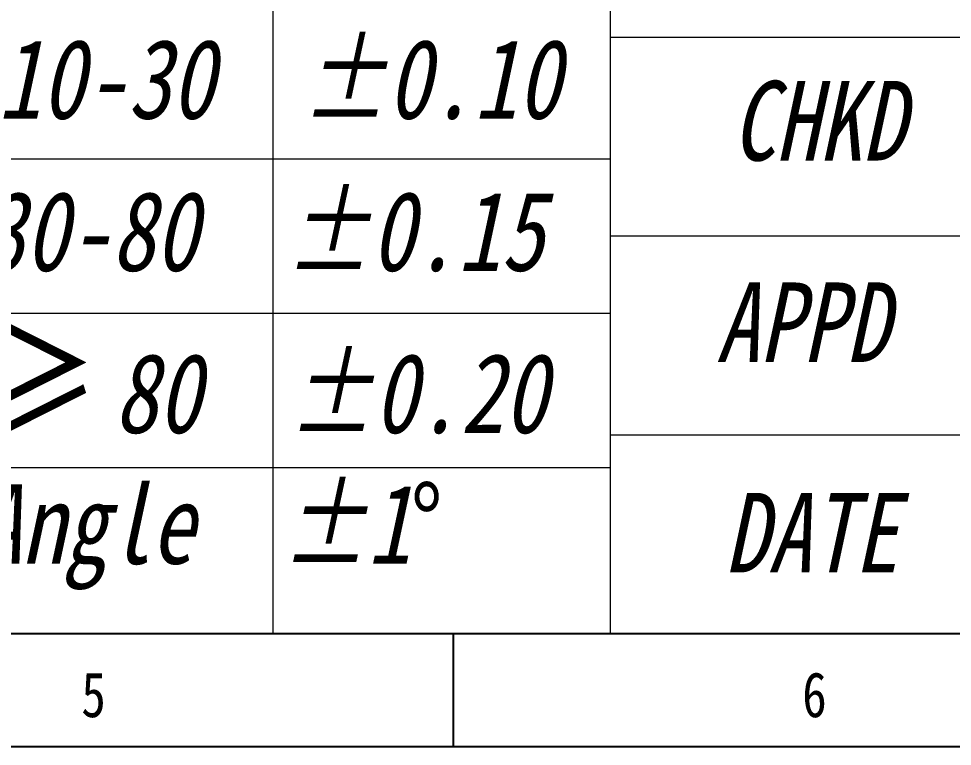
# Model space of a CAD drawing. Header units: millimetres. Extents: x 640 to 795, y 13 to 123.
# Drawn here: x 716.06 to 737.72, y 13.29 to 30.16 of the extents above; entities that cross this region are included whole.
import ezdxf

# ---------------------------------------------------------------- set-up
doc = ezdxf.new("R2010")
doc.units = ezdxf.units.MM
doc.header["$LTSCALE"] = 16.335
doc.layers.get('0').update_dxf_attribs({"linetype": 'CONTINUOUS'})
doc.layers.add('04 \\M+2A4E5\\M+2A672', color=1, linetype='CONTINUOUS')
doc.layers.add('07 图框', color=15, linetype='CONTINUOUS')
doc.styles.add('ST1', font='', dxfattribs={"width": 0.8})
doc.styles.get('ST1').set_extended_font_data('SimSun')

# ---------------------------------------------------------------- blocks, each defined once
blk = doc.blocks.new('BF')
at = {"layer": '07 图框', "color": 7, "lineweight": 0}
for p, q in [((1134.643, -296.149), (1134.643, -310.846)), ((1140.887, -310.846), (1140.887, -296.149)), ((1140.887, -299.823), (1160.04, -299.823)), ((1128.394, -302.072), (1140.887, -302.072)), ((1140.887, -303.498), (1190.855, -303.498)), ((1128.394, -304.923), (1140.887, -304.923)), ((1140.887, -307.172), (1190.855, -307.172)), ((1128.394, -307.774), (1140.887, -307.774))]:
    blk.add_line(p, q, dxfattribs=at)
at = {"layer": '04 \\M+2A4E5\\M+2A672', "color": 7, "lineweight": 0, "attachment_point": 1, "style": 'ST1'}
for s, insert, char_height, width in [('{\\fSimSun|b0|i1|c134|p2;10-30  %%P0.10}', (1129.562, -299.862), 1.46966, 14.12083), ('{\\fSimSun|b0|i1|c134|p2;30-80  %%P0.15}', (1129.26, -302.674), 1.46966, 17.31734), ('{\\H1.333x;≥\\fMicrosoft YaHei UI|b0|i0|c134|p34;\\H0.5625x; \\fSimSun|b0|i1|c134|p2;\\H1.334x;80  %%P0.20}', (1129.281, -305.179), 1.469664, 11.73315), ('{\\fSimSun|b0|i1|c134|p2;Angle  %%P1}%%D', (1129.194, -308.086), 1.46966, 11.73315)]:
    blk.add_mtext(s, dxfattribs=dict(at, insert=insert, char_height=char_height, width=width))
at = {"layer": '07 图框', "color": 7, "lineweight": 0, "char_height": 1.46966, "attachment_point": 1, "style": 'ST1'}
for s, insert, width in [('{\\fSimSun|b0|i1|c134|p2;CHKD}', (1143.131, -300.634), 7.03025), ('{\\fSimSun|b0|i1|c134|p2;APPD}', (1142.835, -304.356), 7.03025), ('{\\fSimSun|b0|i1|c134|p2;DATE}', (1142.996, -308.246), 4.31228)]:
    blk.add_mtext(s, dxfattribs=dict(at, insert=insert, width=width))

msp = doc.modelspace()

# ---------------------------------------------------------------- linework, layer by layer
at = {"layer": '07 图框', "color": 7}
for p, q in [((642.531, 15.902), (792.502, 15.902)), ((726.138, 15.902), (726.138, 13.289)), ((639.918, 13.289), (795.115, 13.289))]:
    msp.add_line(p, q, dxfattribs=at)

# ---------------------------------------------------------------- block references
at = {"xscale": 1.255001684532104, "yscale": 1.255001684532104, "zscale": 1.255001684532104}
msp.add_blockref('BF', (-702.023, 406.014), dxfattribs=at)

# ---------------------------------------------------------------- texts
at = {"layer": '07 图框', "color": 7, "char_height": 1.045, "width": 2.15548, "attachment_point": 1, "style": 'ST1'}
for s, insert in [('5', (717.516, 15.011)), ('6', (734.237, 15.011))]:
    msp.add_mtext(s, dxfattribs=dict(at, insert=insert))

doc.saveas('drawing.dxf')
